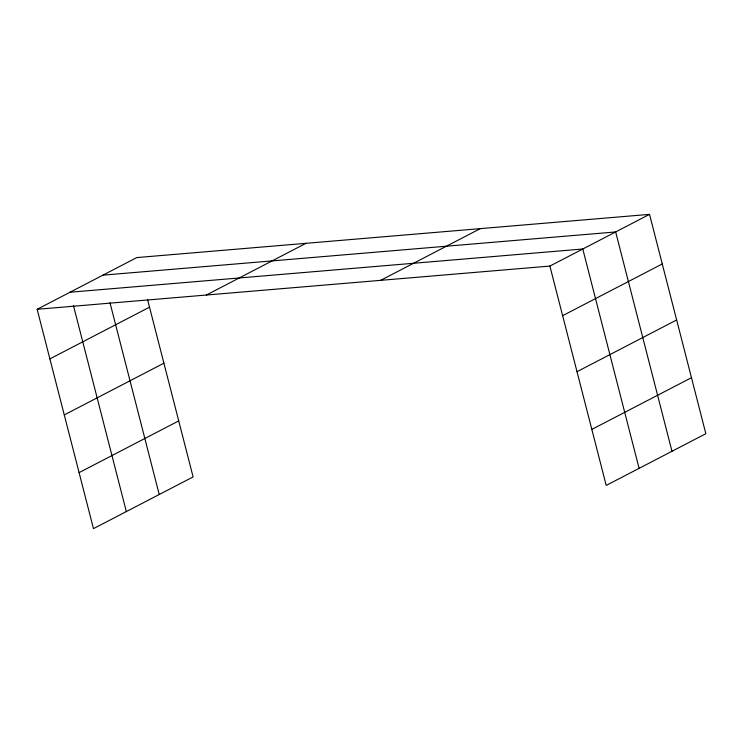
<?xml version="1.0" encoding="UTF-8"?>
<svg xmlns="http://www.w3.org/2000/svg" width="743" height="743" viewBox="0 0 743 743"><rect width="100%" height="100%" fill="white"/><g stroke="black" fill="none" stroke-linecap="round" stroke-linejoin="round"><path stroke-width="1.11" d="M147.541 299.466L193.106 476.922L93.469 528.635L37.15 309.292L136.786 257.58L649.531 214.365L705.85 433.708L606.214 485.42L549.894 266.078L649.531 214.365M49.883 358.888L149.519 307.175M206.359 295.027L305.986 243.314M64.269 414.91L163.897 363.197M380.695 280.334L480.322 228.621M79.083 472.622L178.719 420.909M562.637 315.673L662.264 263.96M577.014 371.686L676.65 319.973M591.837 429.398L691.464 377.695M102.905 275.161L615.659 231.946L671.978 451.289M70.028 292.231L582.781 249.007L639.091 468.359M37.15 309.292L549.894 266.078M109.983 302.717L159.225 494.504M73.427 305.457L126.347 511.574"/></g></svg>
